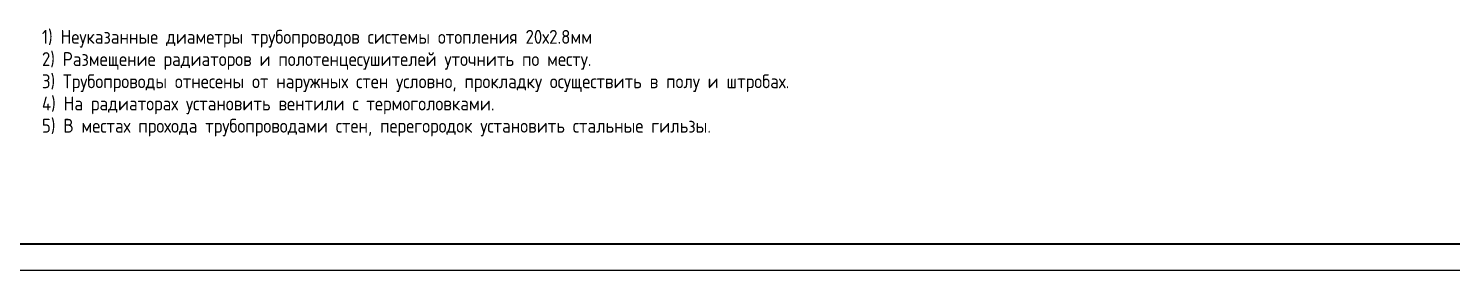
# Model space of a CAD drawing. Extents: x -1560602 to 321118, y -2308202 to -430103.
# Drawn here: x -1544803 to -1516129, y -2147149 to -2142273 of the extents above; entities that cross this region are included whole.
import ezdxf

# ---------------------------------------------------------------- set-up
doc = ezdxf.new("R2010")
doc.units = 0
doc.header["$MEASUREMENT"] = 0
doc.layers.get('0').update_dxf_attribs({"color": 255, "linetype": 'CONTINUOUS'})
doc.layers.get('Defpoints').update_dxf_attribs({"linetype": 'CONTINUOUS'})
doc.styles.get("Standard").update_dxf_attribs({"font": 'spds.shx', "width": 0.7, "height": 250})

msp = doc.modelspace()

# ---------------------------------------------------------------- linework, layer by layer
at = {"color": 0, "lineweight": 35, "ltscale": 100}
msp.add_line((-1477001.6, -2146617.3), (-1558501.6, -2146617.3), dxfattribs=at)
at = {"layer": 'Defpoints', "color": 0, "linetype": 'Continuous', "ltscale": 100}
msp.add_line((-1476440.2, -2147148.6), (-1560601.6, -2147148.6), dxfattribs=at)

# ---------------------------------------------------------------- texts
at = {"color": 0, "lineweight": -3, "insert": (-1544531.3, -2142302.4), "char_height": 279.329, "width": 25418.482, "attachment_point": 1, "line_spacing_factor": 0.961203}
msp.add_mtext('{\\W1.1;1) Неуказанные диаметры трубопроводов системы отопления 20х2.8мм\\P2) Размещение радиаторов и полотенцесушителей уточнить по месту.\\P3) Трубопроводы отнесены от наружных стен условно, прокладку осуществить в полу и штробах.\\P4) На радиаторах установить вентили с термоголовками.\\P5) В местах прохода трубопроводами стен, перегородок установить стальные гильзы.}', dxfattribs=at)

doc.saveas('drawing.dxf')
